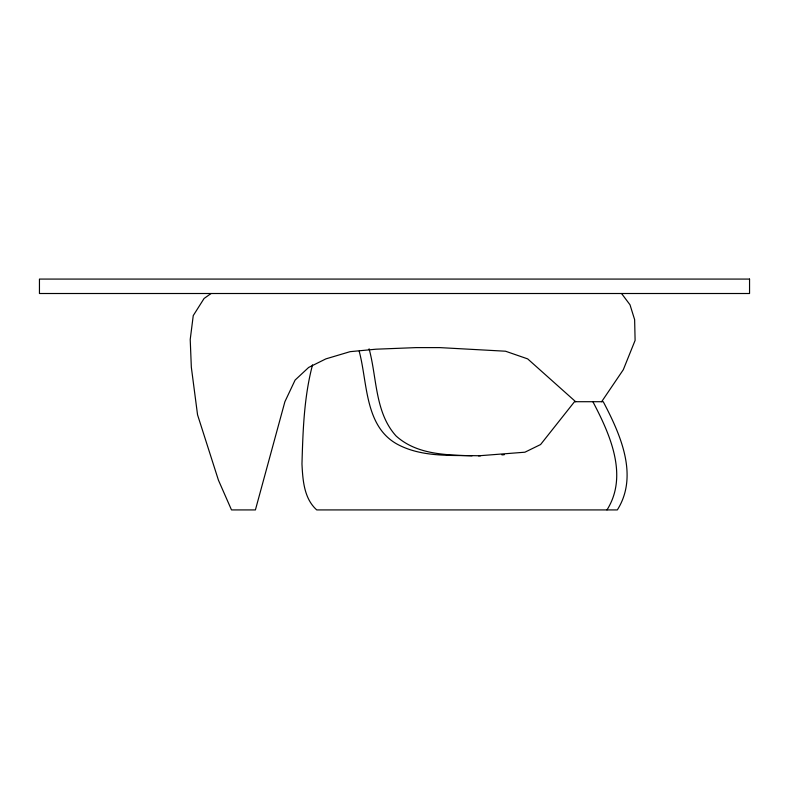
<?xml version="1.0" encoding="UTF-8"?>
<svg xmlns="http://www.w3.org/2000/svg" width="789" height="789" viewBox="0 0 789 789"><rect width="100%" height="100%" fill="white"/><g stroke="black" fill="none" stroke-linecap="round" stroke-linejoin="round"><path stroke-width="1.18" d="M312.523 364.863C303.992 397.114 302.937 430.745 301.97 463.932C302.769 479.959 303.933 498.49 316.734 509.921L617.333 509.921C639.051 475.501 620.134 433.861 603.25 401.709L574.51 401.709L540.583 444.542L524.912 452.205L478.479 455.815M606.968 509.921C628.685 475.501 609.779 433.861 592.884 401.709M601.632 401.709L623.31 369.706L635.106 340.394L634.632 319.653L630.007 304.781L621.554 293.508M211.097 293.508L204.085 298.469L193.246 315.6L190.218 339.497L191.332 367.22L197.546 414.787L218.435 480.166L231.502 509.921L255.409 509.921L284.898 401.709L295.106 380.071L308.647 367.447L325.867 358.887L350.099 351.667L376.077 349.192L416.089 347.614L439.838 347.614L505.512 351.213L527.673 358.887L575.654 401.709M501.912 454.888L504.289 454.72M480.442 455.815C452.778 454.937 423.17 457.827 397.883 444.542C364.449 426.75 367.713 382.764 359.182 351.213M472.049 455.815C445.755 454.928 416.819 454.691 396.078 435.982C374.785 412.43 377.034 377.773 369.084 348.817M749.55 279.079L39.45 279.079L39.45 293.508L749.55 293.508L749.55 279.079"/></g></svg>
